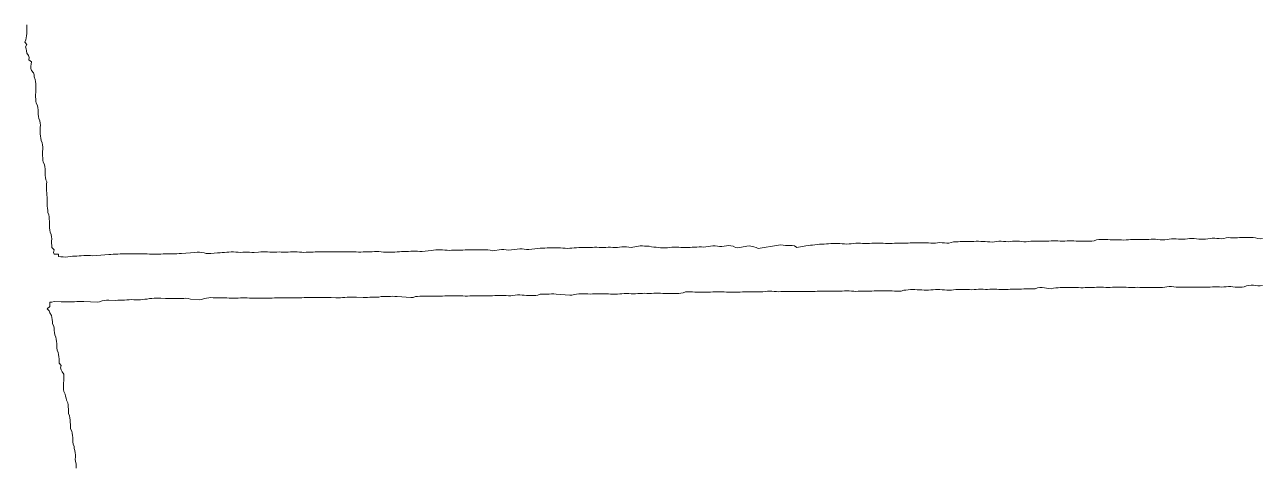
# Model space of a CAD drawing. Extents: x -16 to 11205, y -14909 to 147.
# Drawn here: x 106.34 to 118.33, y 110.14 to 114.44 of the extents above; entities that cross this region are included whole.
import ezdxf

# ---------------------------------------------------------------- set-up
doc = ezdxf.new("R2010")
doc.units = 0
doc.layers.get('0').update_dxf_attribs({"color": 1, "linetype": 'CONTINUOUS', "lineweight": 15, "true_color": 0xff0000})

msp = doc.modelspace()

# ---------------------------------------------------------------- linework, layer by layer
for p, q in [((106.358, 114.416), (106.358, 114.437)), ((106.358, 114.395), (106.358, 114.416)), ((106.337, 114.268), (106.348, 114.29)), ((106.348, 114.29), (106.352, 114.311)), ((106.352, 114.311), (106.355, 114.331)), ((106.355, 114.331), (106.357, 114.352)), ((106.357, 114.352), (106.358, 114.374)), ((106.358, 114.374), (106.358, 114.395)), ((106.356, 114.247), (106.337, 114.268)), ((106.346, 114.224), (106.356, 114.247)), ((106.35, 114.203), (106.346, 114.224)), ((106.355, 114.183), (106.35, 114.203)), ((106.359, 114.163), (106.355, 114.183)), ((106.373, 114.139), (106.359, 114.163)), ((106.381, 114.121), (106.373, 114.139)), ((106.378, 114.098), (106.381, 114.121)), ((106.403, 114.078), (106.378, 114.098)), ((106.397, 114.035), (106.401, 114.056)), ((106.401, 114.056), (106.403, 114.078)), ((106.397, 114.013), (106.397, 114.035)), ((106.403, 113.994), (106.397, 114.013)), ((106.421, 113.971), (106.403, 113.994)), ((106.427, 113.952), (106.421, 113.971)), ((106.43, 113.931), (106.427, 113.952)), ((106.439, 113.907), (106.43, 113.931)), ((106.442, 113.886), (106.439, 113.907)), ((106.444, 113.866), (106.442, 113.886)), ((106.445, 113.845), (106.444, 113.866)), ((106.444, 113.781), (106.445, 113.802)), ((106.446, 113.823), (106.445, 113.845)), ((106.445, 113.802), (106.446, 113.823)), ((106.443, 113.76), (106.444, 113.781)), ((106.443, 113.739), (106.443, 113.76)), ((106.444, 113.717), (106.443, 113.739)), ((106.445, 113.696), (106.444, 113.717)), ((106.449, 113.676), (106.445, 113.696)), ((106.46, 113.653), (106.449, 113.676)), ((106.464, 113.632), (106.46, 113.653)), ((106.467, 113.612), (106.464, 113.632)), ((106.468, 113.591), (106.467, 113.612)), ((106.468, 113.569), (106.468, 113.591)), ((106.47, 113.548), (106.468, 113.569)), ((106.473, 113.528), (106.47, 113.548)), ((106.485, 113.505), (106.473, 113.528)), ((106.488, 113.484), (106.485, 113.505)), ((106.487, 113.421), (106.488, 113.442)), ((106.489, 113.463), (106.488, 113.484)), ((106.488, 113.442), (106.489, 113.463)), ((106.487, 113.4), (106.487, 113.421)), ((106.488, 113.379), (106.487, 113.4)), ((106.49, 113.358), (106.488, 113.379)), ((106.492, 113.337), (106.49, 113.358)), ((106.496, 113.316), (106.492, 113.337)), ((106.507, 113.293), (106.496, 113.316)), ((106.51, 113.273), (106.507, 113.293)), ((106.512, 113.252), (106.51, 113.273)), ((106.51, 113.188), (106.511, 113.209)), ((106.511, 113.209), (106.512, 113.231)), ((106.512, 113.231), (106.512, 113.252)), ((106.51, 113.167), (106.51, 113.188)), ((106.512, 113.146), (106.51, 113.167)), ((106.514, 113.125), (106.512, 113.146)), ((106.517, 113.104), (106.514, 113.125)), ((106.528, 113.081), (106.517, 113.104)), ((106.531, 113.061), (106.528, 113.081)), ((106.534, 113.04), (106.531, 113.061)), ((106.535, 113.019), (106.534, 113.04)), ((106.535, 112.998), (106.535, 113.019)), ((106.536, 112.977), (106.535, 112.998)), ((106.539, 112.956), (106.536, 112.977)), ((106.542, 112.935), (106.539, 112.956)), ((106.55, 112.913), (106.542, 112.935)), ((106.548, 112.87), (106.549, 112.892)), ((106.548, 112.849), (106.548, 112.87)), ((106.549, 112.828), (106.548, 112.849)), ((106.549, 112.892), (106.55, 112.913)), ((106.552, 112.807), (106.549, 112.828)), ((106.553, 112.786), (106.552, 112.807)), ((106.554, 112.765), (106.553, 112.786)), ((106.554, 112.743), (106.554, 112.765)), ((106.555, 112.722), (106.554, 112.743)), ((106.555, 112.701), (106.555, 112.722)), ((106.556, 112.68), (106.555, 112.701)), ((106.558, 112.659), (106.556, 112.68)), ((106.56, 112.638), (106.558, 112.659)), ((106.562, 112.617), (106.56, 112.638)), ((106.572, 112.595), (106.562, 112.617)), ((106.574, 112.574), (106.572, 112.595)), ((106.575, 112.553), (106.574, 112.574)), ((106.576, 112.532), (106.575, 112.553)), ((106.576, 112.511), (106.576, 112.532)), ((106.577, 112.489), (106.576, 112.511)), ((106.578, 112.468), (106.577, 112.489)), ((106.58, 112.447), (106.578, 112.468)), ((106.583, 112.427), (106.58, 112.447)), ((106.595, 112.404), (106.583, 112.427)), ((106.598, 112.383), (106.595, 112.404)), ((106.599, 112.362), (106.598, 112.383)), ((106.598, 112.341), (106.599, 112.362)), ((117.458, 112.361), (117.436, 112.359)), ((117.48, 112.362), (117.458, 112.361)), ((117.502, 112.361), (117.48, 112.362)), ((117.525, 112.36), (117.502, 112.361)), ((117.612, 112.362), (117.591, 112.36)), ((117.634, 112.364), (117.612, 112.362)), ((117.657, 112.365), (117.634, 112.364)), ((117.679, 112.364), (117.657, 112.365)), ((117.701, 112.361), (117.679, 112.364)), ((117.723, 112.359), (117.701, 112.361)), ((117.81, 112.363), (117.789, 112.36)), ((117.832, 112.365), (117.81, 112.363)), ((117.854, 112.367), (117.832, 112.365)), ((117.877, 112.367), (117.854, 112.367)), ((117.899, 112.366), (117.877, 112.367)), ((117.921, 112.364), (117.899, 112.366)), ((117.943, 112.363), (117.921, 112.364)), ((117.965, 112.365), (117.943, 112.363)), ((117.987, 112.373), (117.965, 112.365)), ((118.009, 112.374), (117.987, 112.373)), ((118.031, 112.373), (118.009, 112.374)), ((118.053, 112.373), (118.031, 112.373)), ((118.075, 112.373), (118.053, 112.373)), ((118.097, 112.373), (118.075, 112.373)), ((118.119, 112.374), (118.097, 112.373)), ((118.141, 112.375), (118.119, 112.374)), ((118.163, 112.374), (118.141, 112.375)), ((118.185, 112.374), (118.163, 112.374)), ((118.207, 112.374), (118.185, 112.374)), ((118.229, 112.375), (118.207, 112.374)), ((118.251, 112.375), (118.229, 112.375)), ((118.273, 112.373), (118.251, 112.375)), ((118.296, 112.364), (118.273, 112.373)), ((118.317, 112.363), (118.296, 112.364)), ((118.339, 112.364), (118.317, 112.363)), ((106.598, 112.32), (106.598, 112.341)), ((106.599, 112.299), (106.598, 112.32)), ((106.601, 112.278), (106.599, 112.299)), ((106.622, 112.257), (106.601, 112.278)), ((106.615, 112.231), (106.622, 112.257)), ((110.102, 112.241), (110.08, 112.241)), ((110.124, 112.242), (110.102, 112.241)), ((110.147, 112.242), (110.124, 112.242)), ((110.169, 112.24), (110.147, 112.242)), ((110.279, 112.25), (110.191, 112.239)), ((110.301, 112.252), (110.279, 112.25)), ((110.323, 112.254), (110.301, 112.252)), ((110.345, 112.255), (110.323, 112.254)), ((110.367, 112.256), (110.345, 112.255)), ((110.389, 112.255), (110.367, 112.256)), ((110.411, 112.253), (110.389, 112.255)), ((110.433, 112.251), (110.411, 112.253)), ((110.455, 112.25), (110.433, 112.251)), ((110.477, 112.251), (110.455, 112.25)), ((110.499, 112.253), (110.477, 112.251)), ((110.521, 112.253), (110.499, 112.253)), ((110.543, 112.252), (110.521, 112.253)), ((110.565, 112.251), (110.543, 112.252)), ((110.587, 112.253), (110.565, 112.251)), ((110.609, 112.255), (110.587, 112.253)), ((110.631, 112.256), (110.609, 112.255)), ((110.653, 112.256), (110.631, 112.256)), ((110.675, 112.256), (110.653, 112.256)), ((110.697, 112.257), (110.675, 112.256)), ((110.719, 112.257), (110.697, 112.257)), ((110.741, 112.257), (110.719, 112.257)), ((110.763, 112.255), (110.741, 112.257)), ((110.785, 112.255), (110.763, 112.255)), ((110.807, 112.255), (110.785, 112.255)), ((110.829, 112.254), (110.807, 112.255)), ((110.851, 112.251), (110.829, 112.254)), ((110.873, 112.247), (110.851, 112.251)), ((110.961, 112.259), (110.873, 112.247)), ((110.983, 112.259), (110.961, 112.259)), ((111.005, 112.256), (110.983, 112.259)), ((111.027, 112.251), (111.005, 112.256)), ((111.114, 112.263), (111.027, 112.251)), ((111.137, 112.265), (111.114, 112.263)), ((111.16, 112.264), (111.137, 112.265)), ((111.182, 112.262), (111.16, 112.264)), ((111.204, 112.26), (111.182, 112.262)), ((111.226, 112.259), (111.204, 112.26)), ((111.314, 112.27), (111.226, 112.259)), ((111.336, 112.271), (111.314, 112.27)), ((111.358, 112.272), (111.336, 112.271)), ((111.38, 112.273), (111.358, 112.272)), ((111.402, 112.275), (111.38, 112.273)), ((111.424, 112.275), (111.402, 112.275)), ((111.446, 112.276), (111.424, 112.275)), ((111.468, 112.276), (111.446, 112.276)), ((111.49, 112.275), (111.468, 112.276)), ((111.512, 112.275), (111.49, 112.275)), ((111.534, 112.274), (111.512, 112.275)), ((111.556, 112.273), (111.534, 112.274)), ((111.578, 112.271), (111.556, 112.273)), ((111.6, 112.27), (111.578, 112.271)), ((111.622, 112.271), (111.6, 112.27)), ((111.644, 112.272), (111.622, 112.271)), ((111.666, 112.275), (111.644, 112.272)), ((111.688, 112.276), (111.666, 112.275)), ((111.71, 112.277), (111.688, 112.276)), ((111.732, 112.277), (111.71, 112.277)), ((111.754, 112.277), (111.732, 112.277)), ((111.776, 112.277), (111.754, 112.277)), ((111.798, 112.277), (111.776, 112.277)), ((111.82, 112.278), (111.798, 112.277)), ((111.842, 112.279), (111.82, 112.278)), ((111.864, 112.28), (111.842, 112.279)), ((111.886, 112.28), (111.864, 112.28)), ((111.908, 112.279), (111.886, 112.28)), ((111.93, 112.278), (111.908, 112.279)), ((111.952, 112.278), (111.93, 112.278)), ((111.974, 112.279), (111.952, 112.278)), ((111.996, 112.28), (111.974, 112.279)), ((112.019, 112.28), (111.996, 112.28)), ((112.041, 112.279), (112.019, 112.28)), ((112.063, 112.278), (112.041, 112.279)), ((112.084, 112.278), (112.063, 112.278)), ((112.106, 112.28), (112.084, 112.278)), ((112.128, 112.284), (112.106, 112.28)), ((112.151, 112.285), (112.128, 112.284)), ((112.173, 112.284), (112.151, 112.285)), ((112.195, 112.281), (112.173, 112.284)), ((112.217, 112.278), (112.195, 112.281)), ((112.305, 112.293), (112.217, 112.278)), ((112.327, 112.293), (112.305, 112.293)), ((112.349, 112.292), (112.327, 112.293)), ((112.371, 112.291), (112.349, 112.292)), ((112.393, 112.291), (112.371, 112.291)), ((112.416, 112.284), (112.393, 112.291)), ((112.438, 112.282), (112.416, 112.284)), ((112.459, 112.28), (112.438, 112.282)), ((112.481, 112.278), (112.459, 112.28)), ((112.503, 112.276), (112.481, 112.278)), ((112.525, 112.275), (112.503, 112.276)), ((112.547, 112.274), (112.525, 112.275)), ((112.569, 112.275), (112.547, 112.274)), ((112.591, 112.278), (112.569, 112.275)), ((112.613, 112.281), (112.591, 112.278)), ((112.635, 112.282), (112.613, 112.281)), ((112.657, 112.282), (112.635, 112.282)), ((112.679, 112.28), (112.657, 112.282)), ((112.701, 112.279), (112.679, 112.28)), ((112.723, 112.279), (112.701, 112.279)), ((112.745, 112.279), (112.723, 112.279)), ((112.767, 112.279), (112.745, 112.279)), ((112.789, 112.279), (112.767, 112.279)), ((112.811, 112.28), (112.789, 112.279)), ((112.833, 112.28), (112.811, 112.28)), ((112.855, 112.282), (112.833, 112.28)), ((112.877, 112.283), (112.855, 112.282)), ((112.899, 112.283), (112.877, 112.283)), ((112.921, 112.281), (112.899, 112.283)), ((112.988, 112.29), (112.921, 112.281)), ((113.01, 112.293), (112.988, 112.29)), ((113.032, 112.295), (113.01, 112.293)), ((113.054, 112.292), (113.032, 112.295)), ((113.076, 112.289), (113.054, 112.292)), ((113.098, 112.287), (113.076, 112.289)), ((113.142, 112.295), (113.098, 112.287)), ((113.164, 112.297), (113.142, 112.295)), ((113.186, 112.295), (113.164, 112.297)), ((113.207, 112.29), (113.186, 112.295)), ((113.23, 112.278), (113.207, 112.29)), ((113.252, 112.276), (113.23, 112.278)), ((113.34, 112.292), (113.252, 112.276)), ((113.362, 112.293), (113.34, 112.292)), ((113.408, 112.283), (113.362, 112.293)), ((113.429, 112.278), (113.408, 112.283)), ((113.449, 112.27), (113.429, 112.278)), ((113.647, 112.301), (113.449, 112.27)), ((113.67, 112.303), (113.647, 112.301)), ((113.692, 112.301), (113.67, 112.303)), ((113.714, 112.299), (113.692, 112.301)), ((113.737, 112.298), (113.714, 112.299)), ((113.759, 112.298), (113.737, 112.298)), ((113.781, 112.297), (113.759, 112.298)), ((113.802, 112.293), (113.781, 112.297)), ((113.825, 112.279), (113.802, 112.293)), ((113.913, 112.294), (113.825, 112.279)), ((113.934, 112.298), (113.913, 112.294)), ((113.956, 112.3), (113.934, 112.298)), ((113.978, 112.301), (113.956, 112.3)), ((114, 112.303), (113.978, 112.301)), ((114.045, 112.312), (114, 112.303)), ((114.067, 112.312), (114.045, 112.312)), ((114.089, 112.312), (114.067, 112.312)), ((114.111, 112.313), (114.089, 112.312)), ((114.133, 112.315), (114.111, 112.313)), ((114.155, 112.316), (114.133, 112.315)), ((114.177, 112.317), (114.155, 112.316)), ((114.199, 112.317), (114.177, 112.317)), ((114.221, 112.317), (114.199, 112.317)), ((114.243, 112.317), (114.221, 112.317)), ((114.265, 112.315), (114.243, 112.317)), ((114.287, 112.313), (114.265, 112.315)), ((114.309, 112.312), (114.287, 112.313)), ((114.331, 112.313), (114.309, 112.312)), ((114.353, 112.315), (114.331, 112.313)), ((114.375, 112.318), (114.353, 112.315)), ((114.397, 112.319), (114.375, 112.318)), ((114.419, 112.319), (114.397, 112.319)), ((114.441, 112.319), (114.419, 112.319)), ((114.463, 112.318), (114.441, 112.319)), ((114.485, 112.318), (114.463, 112.318)), ((114.507, 112.318), (114.485, 112.318)), ((114.529, 112.318), (114.507, 112.318)), ((114.551, 112.319), (114.529, 112.318)), ((114.573, 112.319), (114.551, 112.319)), ((114.595, 112.319), (114.573, 112.319)), ((114.617, 112.319), (114.595, 112.319)), ((114.639, 112.319), (114.617, 112.319)), ((114.661, 112.319), (114.639, 112.319)), ((114.683, 112.318), (114.661, 112.319)), ((114.705, 112.318), (114.683, 112.318)), ((114.727, 112.318), (114.705, 112.318)), ((114.749, 112.318), (114.727, 112.318)), ((114.772, 112.319), (114.749, 112.318)), ((114.794, 112.319), (114.772, 112.319)), ((114.816, 112.319), (114.794, 112.319)), ((114.838, 112.319), (114.816, 112.319)), ((114.86, 112.319), (114.838, 112.319)), ((114.882, 112.32), (114.86, 112.319)), ((114.903, 112.321), (114.882, 112.32)), ((114.925, 112.323), (114.903, 112.321)), ((114.948, 112.324), (114.925, 112.323)), ((114.97, 112.324), (114.948, 112.324)), ((114.992, 112.323), (114.97, 112.324)), ((115.014, 112.322), (114.992, 112.323)), ((115.036, 112.322), (115.014, 112.322)), ((115.058, 112.323), (115.036, 112.322)), ((115.08, 112.323), (115.058, 112.323)), ((115.102, 112.322), (115.08, 112.323)), ((115.124, 112.32), (115.102, 112.322)), ((115.146, 112.319), (115.124, 112.32)), ((115.168, 112.32), (115.146, 112.319)), ((115.19, 112.322), (115.168, 112.32)), ((115.212, 112.325), (115.19, 112.322)), ((115.234, 112.324), (115.212, 112.325)), ((115.256, 112.322), (115.234, 112.324)), ((115.278, 112.321), (115.256, 112.322)), ((115.3, 112.321), (115.278, 112.321)), ((115.345, 112.332), (115.3, 112.321)), ((115.367, 112.333), (115.345, 112.332)), ((115.388, 112.334), (115.367, 112.333)), ((115.41, 112.336), (115.388, 112.334)), ((115.432, 112.337), (115.41, 112.336)), ((115.454, 112.337), (115.432, 112.337)), ((115.476, 112.337), (115.454, 112.337)), ((115.498, 112.337), (115.476, 112.337)), ((115.52, 112.337), (115.498, 112.337)), ((115.542, 112.337), (115.52, 112.337)), ((115.564, 112.338), (115.542, 112.337)), ((115.586, 112.338), (115.564, 112.338)), ((115.608, 112.337), (115.586, 112.338)), ((115.63, 112.336), (115.608, 112.337)), ((115.652, 112.335), (115.63, 112.336)), ((115.674, 112.333), (115.652, 112.335)), ((115.697, 112.332), (115.674, 112.333)), ((115.719, 112.331), (115.697, 112.332)), ((115.741, 112.333), (115.719, 112.331)), ((115.763, 112.336), (115.741, 112.333)), ((115.785, 112.339), (115.763, 112.336)), ((115.807, 112.339), (115.785, 112.339)), ((115.829, 112.337), (115.807, 112.339)), ((115.851, 112.335), (115.829, 112.337)), ((115.873, 112.334), (115.851, 112.335)), ((115.895, 112.335), (115.873, 112.334)), ((115.917, 112.338), (115.895, 112.335)), ((115.939, 112.34), (115.917, 112.338)), ((115.961, 112.34), (115.939, 112.34)), ((115.983, 112.338), (115.961, 112.34)), ((116.005, 112.335), (115.983, 112.338)), ((116.027, 112.332), (116.005, 112.335)), ((116.049, 112.332), (116.027, 112.332)), ((116.071, 112.335), (116.049, 112.332)), ((116.093, 112.339), (116.071, 112.335)), ((116.115, 112.341), (116.093, 112.339)), ((116.137, 112.341), (116.115, 112.341)), ((116.159, 112.341), (116.137, 112.341)), ((116.181, 112.341), (116.159, 112.341)), ((116.203, 112.34), (116.181, 112.341)), ((116.225, 112.341), (116.203, 112.34)), ((116.247, 112.341), (116.225, 112.341)), ((116.269, 112.341), (116.247, 112.341)), ((116.291, 112.342), (116.269, 112.341)), ((116.313, 112.343), (116.291, 112.342)), ((116.335, 112.343), (116.313, 112.343)), ((116.357, 112.342), (116.335, 112.343)), ((116.379, 112.341), (116.357, 112.342)), ((116.401, 112.341), (116.379, 112.341)), ((116.423, 112.341), (116.401, 112.341)), ((116.445, 112.342), (116.423, 112.341)), ((116.467, 112.343), (116.445, 112.342)), ((116.49, 112.344), (116.467, 112.343)), ((116.512, 112.343), (116.49, 112.344)), ((116.534, 112.34), (116.512, 112.343)), ((116.556, 112.338), (116.534, 112.34)), ((116.578, 112.338), (116.556, 112.338)), ((116.6, 112.338), (116.578, 112.338)), ((116.622, 112.338), (116.6, 112.338)), ((116.644, 112.338), (116.622, 112.338)), ((116.666, 112.338), (116.644, 112.338)), ((116.687, 112.34), (116.666, 112.338)), ((116.709, 112.344), (116.687, 112.34)), ((116.732, 112.354), (116.709, 112.344)), ((116.754, 112.355), (116.732, 112.354)), ((116.776, 112.355), (116.754, 112.355)), ((116.798, 112.355), (116.776, 112.355)), ((116.82, 112.355), (116.798, 112.355)), ((116.842, 112.355), (116.82, 112.355)), ((116.864, 112.354), (116.842, 112.355)), ((116.886, 112.353), (116.864, 112.354)), ((116.908, 112.353), (116.886, 112.353)), ((116.93, 112.353), (116.908, 112.353)), ((116.952, 112.352), (116.93, 112.353)), ((116.974, 112.351), (116.952, 112.352)), ((116.996, 112.35), (116.974, 112.351)), ((117.018, 112.351), (116.996, 112.35)), ((117.04, 112.354), (117.018, 112.351)), ((117.062, 112.356), (117.04, 112.354)), ((117.084, 112.357), (117.062, 112.356)), ((117.106, 112.357), (117.084, 112.357)), ((117.128, 112.356), (117.106, 112.357)), ((117.15, 112.357), (117.128, 112.356)), ((117.172, 112.357), (117.15, 112.357)), ((117.194, 112.357), (117.172, 112.357)), ((117.216, 112.357), (117.194, 112.357)), ((117.238, 112.357), (117.216, 112.357)), ((117.26, 112.358), (117.238, 112.357)), ((117.282, 112.358), (117.26, 112.358)), ((117.304, 112.358), (117.282, 112.358)), ((117.326, 112.356), (117.304, 112.358)), ((117.348, 112.353), (117.326, 112.356)), ((117.37, 112.351), (117.348, 112.353)), ((117.393, 112.352), (117.37, 112.351)), ((117.415, 112.355), (117.393, 112.352)), ((117.436, 112.359), (117.415, 112.355)), ((117.547, 112.359), (117.525, 112.36)), ((117.569, 112.358), (117.547, 112.359)), ((117.591, 112.36), (117.569, 112.358)), ((117.745, 112.358), (117.723, 112.359)), ((117.767, 112.358), (117.745, 112.358)), ((117.789, 112.36), (117.767, 112.358)), ((106.621, 112.213), (106.615, 112.231)), ((106.644, 112.214), (106.621, 112.213)), ((106.666, 112.214), (106.644, 112.214)), ((106.665, 112.19), (106.666, 112.214)), ((106.687, 112.189), (106.665, 112.19)), ((106.71, 112.188), (106.687, 112.189)), ((106.732, 112.186), (106.71, 112.188)), ((106.799, 112.193), (106.732, 112.186)), ((106.821, 112.195), (106.799, 112.193)), ((106.842, 112.195), (106.821, 112.195)), ((106.864, 112.197), (106.842, 112.195)), ((106.886, 112.198), (106.864, 112.197)), ((106.909, 112.2), (106.886, 112.198)), ((106.931, 112.201), (106.909, 112.2)), ((106.953, 112.201), (106.931, 112.201)), ((106.976, 112.199), (106.953, 112.201)), ((106.997, 112.196), (106.976, 112.199)), ((107.152, 112.211), (106.997, 112.196)), ((107.173, 112.211), (107.152, 112.211)), ((107.195, 112.212), (107.173, 112.211)), ((107.217, 112.214), (107.195, 112.212)), ((107.239, 112.215), (107.217, 112.214)), ((107.261, 112.217), (107.239, 112.215)), ((107.283, 112.216), (107.261, 112.217)), ((107.481, 112.217), (107.283, 112.216)), ((107.503, 112.217), (107.481, 112.217)), ((107.525, 112.216), (107.503, 112.217)), ((107.547, 112.214), (107.525, 112.216)), ((107.57, 112.214), (107.547, 112.214)), ((107.592, 112.214), (107.57, 112.214)), ((107.614, 112.215), (107.592, 112.214)), ((107.636, 112.215), (107.614, 112.215)), ((107.658, 112.215), (107.636, 112.215)), ((107.68, 112.216), (107.658, 112.215)), ((107.702, 112.216), (107.68, 112.216)), ((107.724, 112.217), (107.702, 112.216)), ((107.746, 112.217), (107.724, 112.217)), ((107.768, 112.216), (107.746, 112.217)), ((107.79, 112.216), (107.768, 112.216)), ((107.812, 112.217), (107.79, 112.216)), ((107.834, 112.219), (107.812, 112.217)), ((107.856, 112.219), (107.834, 112.219)), ((107.988, 112.231), (107.856, 112.219)), ((108.01, 112.232), (107.988, 112.231)), ((108.032, 112.232), (108.01, 112.232)), ((108.054, 112.23), (108.032, 112.232)), ((108.076, 112.228), (108.054, 112.23)), ((108.098, 112.22), (108.076, 112.228)), ((108.12, 112.22), (108.098, 112.22)), ((108.142, 112.221), (108.12, 112.22)), ((108.208, 112.227), (108.142, 112.221)), ((108.231, 112.228), (108.208, 112.227)), ((108.253, 112.229), (108.231, 112.228)), ((108.275, 112.23), (108.253, 112.229)), ((108.297, 112.232), (108.275, 112.23)), ((108.318, 112.234), (108.297, 112.232)), ((108.34, 112.235), (108.318, 112.234)), ((108.362, 112.235), (108.34, 112.235)), ((108.384, 112.233), (108.362, 112.235)), ((108.406, 112.232), (108.384, 112.233)), ((108.428, 112.231), (108.406, 112.232)), ((108.451, 112.233), (108.428, 112.231)), ((108.473, 112.234), (108.451, 112.233)), ((108.495, 112.234), (108.473, 112.234)), ((108.517, 112.232), (108.495, 112.234)), ((108.539, 112.23), (108.517, 112.232)), ((108.561, 112.229), (108.539, 112.23)), ((108.605, 112.234), (108.561, 112.229)), ((108.627, 112.236), (108.605, 112.234)), ((108.649, 112.236), (108.627, 112.236)), ((108.671, 112.236), (108.649, 112.236)), ((108.693, 112.235), (108.671, 112.236)), ((108.715, 112.234), (108.693, 112.235)), ((108.737, 112.234), (108.715, 112.234)), ((108.759, 112.234), (108.737, 112.234)), ((108.781, 112.234), (108.759, 112.234)), ((108.803, 112.235), (108.781, 112.234)), ((108.825, 112.234), (108.803, 112.235)), ((108.847, 112.233), (108.825, 112.234)), ((108.869, 112.233), (108.847, 112.233)), ((108.891, 112.233), (108.869, 112.233)), ((108.913, 112.235), (108.891, 112.233)), ((108.935, 112.236), (108.913, 112.235)), ((108.957, 112.236), (108.935, 112.236)), ((108.979, 112.235), (108.957, 112.236)), ((109.001, 112.234), (108.979, 112.235)), ((109.023, 112.232), (109.001, 112.234)), ((109.045, 112.231), (109.023, 112.232)), ((109.067, 112.232), (109.045, 112.231)), ((109.089, 112.232), (109.067, 112.232)), ((109.111, 112.233), (109.089, 112.232)), ((109.133, 112.233), (109.111, 112.233)), ((109.155, 112.235), (109.133, 112.233)), ((109.177, 112.236), (109.155, 112.235)), ((109.199, 112.237), (109.177, 112.236)), ((109.221, 112.237), (109.199, 112.237)), ((109.243, 112.236), (109.221, 112.237)), ((109.265, 112.236), (109.243, 112.236)), ((109.287, 112.236), (109.265, 112.236)), ((109.309, 112.236), (109.287, 112.236)), ((109.332, 112.235), (109.309, 112.236)), ((109.354, 112.235), (109.332, 112.235)), ((109.376, 112.235), (109.354, 112.235)), ((109.398, 112.235), (109.376, 112.235)), ((109.42, 112.235), (109.398, 112.235)), ((109.442, 112.235), (109.42, 112.235)), ((109.464, 112.235), (109.442, 112.235)), ((109.486, 112.235), (109.464, 112.235)), ((109.508, 112.236), (109.486, 112.235)), ((109.53, 112.235), (109.508, 112.236)), ((109.552, 112.235), (109.53, 112.235)), ((109.574, 112.234), (109.552, 112.235)), ((109.596, 112.234), (109.574, 112.234)), ((109.618, 112.235), (109.596, 112.234)), ((109.64, 112.236), (109.618, 112.235)), ((109.662, 112.237), (109.64, 112.236)), ((109.684, 112.237), (109.662, 112.237)), ((109.706, 112.237), (109.684, 112.237)), ((109.728, 112.238), (109.706, 112.237)), ((109.75, 112.238), (109.728, 112.238)), ((109.772, 112.238), (109.75, 112.238)), ((109.794, 112.236), (109.772, 112.238)), ((109.816, 112.233), (109.794, 112.236)), ((109.838, 112.232), (109.816, 112.233)), ((109.86, 112.232), (109.838, 112.232)), ((109.882, 112.232), (109.86, 112.232)), ((109.904, 112.232), (109.882, 112.232)), ((109.926, 112.233), (109.904, 112.232)), ((109.948, 112.235), (109.926, 112.233)), ((109.97, 112.237), (109.948, 112.235)), ((109.992, 112.239), (109.97, 112.237)), ((110.014, 112.24), (109.992, 112.239)), ((110.036, 112.24), (110.014, 112.24)), ((110.058, 112.24), (110.036, 112.24)), ((110.08, 112.241), (110.058, 112.24)), ((110.191, 112.239), (110.169, 112.24)), ((116.137, 111.877), (116.16, 111.886)), ((116.16, 111.886), (116.182, 111.889)), ((116.182, 111.889), (116.204, 111.89)), ((116.204, 111.89), (116.226, 111.888)), ((116.226, 111.888), (116.247, 111.885)), ((116.247, 111.885), (116.292, 111.877)), ((116.292, 111.877), (116.314, 111.885)), ((116.314, 111.885), (116.336, 111.887)), ((116.336, 111.887), (116.358, 111.888)), ((116.358, 111.888), (116.38, 111.889)), ((116.38, 111.889), (116.402, 111.89)), ((116.402, 111.89), (116.424, 111.89)), ((116.424, 111.89), (116.446, 111.891)), ((116.446, 111.891), (116.468, 111.892)), ((116.468, 111.892), (116.49, 111.892)), ((116.49, 111.892), (116.512, 111.892)), ((116.512, 111.892), (116.534, 111.891)), ((116.534, 111.891), (116.556, 111.89)), ((116.556, 111.89), (116.578, 111.888)), ((116.578, 111.888), (116.6, 111.888)), ((116.6, 111.888), (116.622, 111.889)), ((116.622, 111.889), (116.644, 111.89)), ((116.644, 111.89), (116.666, 111.89)), ((116.666, 111.89), (116.688, 111.891)), ((116.688, 111.891), (116.71, 111.892)), ((116.71, 111.892), (116.732, 111.894)), ((116.732, 111.894), (116.754, 111.894)), ((116.754, 111.894), (116.776, 111.894)), ((116.776, 111.894), (116.798, 111.893)), ((116.798, 111.893), (116.82, 111.892)), ((116.82, 111.892), (116.842, 111.892)), ((116.842, 111.892), (116.864, 111.892)), ((116.864, 111.892), (116.886, 111.893)), ((116.886, 111.893), (116.908, 111.894)), ((116.908, 111.894), (116.93, 111.895)), ((116.93, 111.895), (116.952, 111.895)), ((116.952, 111.895), (116.975, 111.895)), ((116.975, 111.895), (116.997, 111.894)), ((116.997, 111.894), (117.019, 111.893)), ((117.019, 111.893), (117.041, 111.892)), ((117.041, 111.892), (117.063, 111.892)), ((117.063, 111.892), (117.085, 111.892)), ((117.085, 111.892), (117.107, 111.892)), ((117.107, 111.892), (117.129, 111.893)), ((117.129, 111.893), (117.151, 111.892)), ((117.151, 111.892), (117.173, 111.89)), ((117.173, 111.89), (117.195, 111.89)), ((117.195, 111.89), (117.217, 111.89)), ((117.217, 111.89), (117.239, 111.89)), ((117.239, 111.89), (117.261, 111.891)), ((117.261, 111.891), (117.283, 111.891)), ((117.283, 111.891), (117.305, 111.891)), ((117.305, 111.891), (117.327, 111.89)), ((117.327, 111.89), (117.349, 111.89)), ((117.349, 111.89), (117.371, 111.892)), ((117.371, 111.892), (117.393, 111.895)), ((117.393, 111.895), (117.414, 111.898)), ((117.414, 111.898), (117.437, 111.9)), ((117.437, 111.9), (117.459, 111.9)), ((117.459, 111.9), (117.481, 111.897)), ((117.481, 111.897), (117.503, 111.894)), ((117.503, 111.894), (117.525, 111.893)), ((117.525, 111.893), (117.547, 111.893)), ((117.547, 111.893), (117.569, 111.894)), ((117.569, 111.894), (117.591, 111.894)), ((117.591, 111.894), (117.613, 111.894)), ((117.613, 111.894), (117.635, 111.894)), ((117.635, 111.894), (117.657, 111.894)), ((117.657, 111.894), (117.679, 111.894)), ((117.679, 111.894), (117.701, 111.894)), ((117.701, 111.894), (117.723, 111.894)), ((117.723, 111.894), (117.745, 111.894)), ((117.745, 111.894), (117.767, 111.894)), ((117.767, 111.894), (117.789, 111.894)), ((117.789, 111.894), (117.811, 111.894)), ((117.811, 111.894), (117.833, 111.895)), ((117.833, 111.895), (117.855, 111.896)), ((117.855, 111.896), (117.877, 111.898)), ((117.877, 111.898), (117.899, 111.897)), ((117.899, 111.897), (117.922, 111.896)), ((117.922, 111.896), (117.943, 111.895)), ((117.943, 111.895), (117.965, 111.896)), ((117.965, 111.896), (117.987, 111.898)), ((117.987, 111.898), (118.01, 111.9)), ((118.01, 111.9), (118.032, 111.899)), ((118.032, 111.899), (118.054, 111.897)), ((118.054, 111.897), (118.076, 111.895)), ((118.076, 111.895), (118.098, 111.894)), ((118.098, 111.894), (118.12, 111.893)), ((118.12, 111.893), (118.142, 111.894)), ((118.142, 111.894), (118.163, 111.896)), ((118.163, 111.896), (118.187, 111.907)), ((118.187, 111.907), (118.208, 111.911)), ((118.208, 111.911), (118.23, 111.913)), ((118.23, 111.913), (118.252, 111.912)), ((118.252, 111.912), (118.274, 111.91)), ((118.274, 111.91), (118.296, 111.908)), ((118.296, 111.908), (118.318, 111.908)), ((118.318, 111.908), (118.34, 111.909)), ((107.063, 111.751), (107.087, 111.762)), ((107.087, 111.762), (107.108, 111.766)), ((107.108, 111.766), (107.13, 111.769)), ((107.13, 111.769), (107.152, 111.769)), ((107.152, 111.769), (107.218, 111.766)), ((107.218, 111.766), (107.24, 111.767)), ((107.24, 111.767), (107.262, 111.769)), ((107.262, 111.769), (107.284, 111.769)), ((107.284, 111.769), (107.306, 111.769)), ((107.306, 111.769), (107.328, 111.771)), ((107.328, 111.771), (107.35, 111.772)), ((107.35, 111.772), (107.372, 111.773)), ((107.372, 111.773), (107.394, 111.772)), ((107.394, 111.772), (107.46, 111.771)), ((107.46, 111.771), (107.482, 111.774)), ((107.482, 111.774), (107.503, 111.776)), ((107.503, 111.776), (107.525, 111.777)), ((107.525, 111.777), (107.548, 111.784)), ((107.548, 111.784), (107.57, 111.784)), ((107.57, 111.784), (107.592, 111.786)), ((107.592, 111.786), (107.614, 111.787)), ((107.614, 111.787), (107.636, 111.787)), ((107.636, 111.787), (107.658, 111.786)), ((107.658, 111.786), (107.702, 111.784)), ((107.702, 111.784), (107.724, 111.783)), ((107.724, 111.783), (107.746, 111.783)), ((107.746, 111.783), (107.768, 111.783)), ((107.768, 111.783), (107.879, 111.784)), ((107.879, 111.784), (107.9, 111.786)), ((107.9, 111.786), (107.922, 111.785)), ((107.922, 111.785), (107.945, 111.777)), ((107.945, 111.777), (108.032, 111.772)), ((108.032, 111.772), (108.054, 111.773)), ((108.054, 111.773), (108.078, 111.783)), ((108.078, 111.783), (108.099, 111.787)), ((108.099, 111.787), (108.121, 111.79)), ((108.121, 111.79), (108.143, 111.792)), ((108.143, 111.792), (108.165, 111.791)), ((108.165, 111.791), (108.187, 111.789)), ((108.187, 111.789), (108.209, 111.789)), ((108.209, 111.789), (108.231, 111.789)), ((108.231, 111.789), (108.253, 111.789)), ((108.253, 111.789), (108.275, 111.789)), ((108.275, 111.789), (108.297, 111.789)), ((108.297, 111.789), (108.319, 111.787)), ((108.319, 111.787), (108.341, 111.786)), ((108.341, 111.786), (108.363, 111.786)), ((108.363, 111.786), (108.385, 111.787)), ((108.385, 111.787), (108.407, 111.788)), ((108.407, 111.788), (108.429, 111.79)), ((108.429, 111.79), (108.451, 111.79)), ((108.451, 111.79), (108.473, 111.789)), ((108.473, 111.789), (108.495, 111.789)), ((108.495, 111.789), (108.517, 111.788)), ((108.517, 111.788), (108.539, 111.788)), ((108.539, 111.788), (108.561, 111.788)), ((108.561, 111.788), (108.583, 111.788)), ((108.583, 111.788), (108.605, 111.788)), ((108.605, 111.788), (108.627, 111.787)), ((108.627, 111.787), (108.649, 111.787)), ((108.649, 111.787), (108.671, 111.786)), ((108.671, 111.786), (108.693, 111.786)), ((108.693, 111.786), (108.715, 111.787)), ((108.715, 111.787), (108.737, 111.788)), ((108.737, 111.788), (108.759, 111.789)), ((108.759, 111.789), (108.781, 111.789)), ((108.781, 111.789), (108.803, 111.789)), ((108.803, 111.789), (108.825, 111.789)), ((108.825, 111.789), (108.848, 111.789)), ((108.848, 111.789), (108.87, 111.79)), ((108.87, 111.79), (108.892, 111.79)), ((108.892, 111.79), (108.914, 111.791)), ((108.914, 111.791), (108.936, 111.79)), ((108.936, 111.79), (108.958, 111.79)), ((108.958, 111.79), (108.98, 111.79)), ((108.98, 111.79), (109.002, 111.79)), ((109.002, 111.79), (109.024, 111.791)), ((109.024, 111.791), (109.046, 111.792)), ((109.046, 111.792), (109.068, 111.793)), ((109.068, 111.793), (109.09, 111.793)), ((109.09, 111.793), (109.112, 111.793)), ((109.112, 111.793), (109.134, 111.793)), ((109.134, 111.793), (109.156, 111.793)), ((109.156, 111.793), (109.178, 111.793)), ((109.178, 111.793), (109.2, 111.792)), ((109.2, 111.792), (109.222, 111.792)), ((109.222, 111.792), (109.244, 111.793)), ((109.244, 111.793), (109.266, 111.794)), ((109.266, 111.794), (109.288, 111.794)), ((109.288, 111.794), (109.31, 111.793)), ((109.31, 111.793), (109.354, 111.79)), ((109.354, 111.79), (109.376, 111.79)), ((109.376, 111.79), (109.398, 111.791)), ((109.398, 111.791), (109.42, 111.793)), ((109.42, 111.793), (109.442, 111.795)), ((109.442, 111.795), (109.464, 111.797)), ((109.464, 111.797), (109.486, 111.797)), ((109.486, 111.797), (109.508, 111.797)), ((109.508, 111.797), (109.53, 111.797)), ((109.53, 111.797), (109.553, 111.797)), ((109.553, 111.797), (109.618, 111.792)), ((109.618, 111.792), (109.64, 111.793)), ((109.64, 111.793), (109.662, 111.795)), ((109.662, 111.795), (109.684, 111.796)), ((109.684, 111.796), (109.706, 111.796)), ((109.706, 111.796), (109.728, 111.797)), ((109.728, 111.797), (109.75, 111.797)), ((109.75, 111.797), (109.772, 111.797)), ((109.772, 111.797), (109.795, 111.803)), ((109.795, 111.803), (109.817, 111.804)), ((109.817, 111.804), (109.839, 111.804)), ((109.839, 111.804), (109.861, 111.804)), ((109.861, 111.804), (109.883, 111.804)), ((109.883, 111.804), (109.905, 111.805)), ((109.905, 111.805), (109.927, 111.804)), ((109.927, 111.804), (109.949, 111.804)), ((109.949, 111.804), (110.081, 111.794)), ((110.081, 111.794), (110.103, 111.794)), ((110.103, 111.794), (110.126, 111.802)), ((110.126, 111.802), (110.147, 111.804)), ((110.147, 111.804), (110.169, 111.806)), ((110.169, 111.806), (110.191, 111.807)), ((110.191, 111.807), (110.213, 111.808)), ((110.213, 111.808), (110.235, 111.807)), ((110.235, 111.807), (110.257, 111.807)), ((110.257, 111.807), (110.279, 111.806)), ((110.279, 111.806), (110.301, 111.805)), ((110.301, 111.805), (110.323, 111.805)), ((110.323, 111.805), (110.345, 111.805)), ((110.345, 111.805), (110.367, 111.807)), ((110.367, 111.807), (110.389, 111.808)), ((110.389, 111.808), (110.411, 111.809)), ((110.411, 111.809), (110.433, 111.809)), ((110.433, 111.809), (110.455, 111.809)), ((110.455, 111.809), (110.477, 111.809)), ((110.477, 111.809), (110.499, 111.809)), ((110.499, 111.809), (110.521, 111.81)), ((110.521, 111.81), (110.543, 111.81)), ((110.543, 111.81), (110.565, 111.809)), ((110.565, 111.809), (110.587, 111.809)), ((110.587, 111.809), (110.609, 111.808)), ((110.609, 111.808), (110.632, 111.808)), ((110.632, 111.808), (110.654, 111.809)), ((110.654, 111.809), (110.676, 111.81)), ((110.676, 111.81), (110.698, 111.811)), ((110.698, 111.811), (110.72, 111.811)), ((110.72, 111.811), (110.742, 111.811)), ((110.742, 111.811), (110.764, 111.811)), ((110.764, 111.811), (110.786, 111.811)), ((110.786, 111.811), (110.808, 111.81)), ((110.808, 111.81), (110.83, 111.81)), ((110.83, 111.81), (110.852, 111.811)), ((110.852, 111.811), (110.874, 111.811)), ((110.874, 111.811), (110.896, 111.812)), ((110.896, 111.812), (110.918, 111.813)), ((110.918, 111.813), (110.94, 111.814)), ((110.94, 111.814), (110.962, 111.814)), ((110.962, 111.814), (110.984, 111.813)), ((110.984, 111.813), (111.006, 111.812)), ((111.006, 111.812), (111.028, 111.811)), ((111.028, 111.811), (111.05, 111.811)), ((111.05, 111.811), (111.072, 111.813)), ((111.072, 111.813), (111.094, 111.817)), ((111.094, 111.817), (111.116, 111.819)), ((111.116, 111.819), (111.138, 111.818)), ((111.138, 111.818), (111.16, 111.817)), ((111.16, 111.817), (111.182, 111.815)), ((111.182, 111.815), (111.204, 111.814)), ((111.204, 111.814), (111.226, 111.814)), ((111.226, 111.814), (111.248, 111.813)), ((111.248, 111.813), (111.27, 111.812)), ((111.27, 111.812), (111.292, 111.813)), ((111.292, 111.813), (111.314, 111.816)), ((111.314, 111.816), (111.337, 111.825)), ((111.337, 111.825), (111.359, 111.826)), ((111.359, 111.826), (111.381, 111.825)), ((111.381, 111.825), (111.403, 111.825)), ((111.403, 111.825), (111.424, 111.827)), ((111.424, 111.827), (111.446, 111.828)), ((111.446, 111.828), (111.468, 111.828)), ((111.468, 111.828), (111.49, 111.826)), ((111.49, 111.826), (111.622, 111.815)), ((111.622, 111.815), (111.644, 111.816)), ((111.644, 111.816), (111.667, 111.824)), ((111.667, 111.824), (111.689, 111.826)), ((111.689, 111.826), (111.711, 111.828)), ((111.711, 111.828), (111.733, 111.829)), ((111.733, 111.829), (111.755, 111.83)), ((111.755, 111.83), (111.777, 111.829)), ((111.777, 111.829), (111.799, 111.828)), ((111.799, 111.828), (111.821, 111.827)), ((111.821, 111.827), (111.843, 111.828)), ((111.843, 111.828), (111.865, 111.828)), ((111.865, 111.828), (111.887, 111.83)), ((111.887, 111.83), (111.909, 111.83)), ((111.909, 111.83), (111.931, 111.83)), ((111.931, 111.83), (111.953, 111.829)), ((111.953, 111.829), (111.975, 111.829)), ((111.975, 111.829), (111.997, 111.828)), ((111.997, 111.828), (112.019, 111.827)), ((112.019, 111.827), (112.041, 111.827)), ((112.041, 111.827), (112.063, 111.827)), ((112.063, 111.827), (112.085, 111.827)), ((112.085, 111.827), (112.107, 111.828)), ((112.107, 111.828), (112.129, 111.83)), ((112.129, 111.83), (112.151, 111.831)), ((112.151, 111.831), (112.173, 111.831)), ((112.173, 111.831), (112.195, 111.831)), ((112.195, 111.831), (112.217, 111.83)), ((112.217, 111.83), (112.239, 111.83)), ((112.239, 111.83), (112.261, 111.83)), ((112.261, 111.83), (112.283, 111.831)), ((112.283, 111.831), (112.305, 111.832)), ((112.305, 111.832), (112.327, 111.833)), ((112.327, 111.833), (112.349, 111.834)), ((112.349, 111.834), (112.371, 111.833)), ((112.371, 111.833), (112.393, 111.833)), ((112.393, 111.833), (112.415, 111.833)), ((112.415, 111.833), (112.437, 111.834)), ((112.437, 111.834), (112.46, 111.835)), ((112.46, 111.835), (112.482, 111.835)), ((112.482, 111.835), (112.504, 111.834)), ((112.504, 111.834), (112.526, 111.833)), ((112.526, 111.833), (112.548, 111.833)), ((112.548, 111.833), (112.57, 111.833)), ((112.57, 111.833), (112.592, 111.833)), ((112.592, 111.833), (112.614, 111.833)), ((112.614, 111.833), (112.636, 111.832)), ((112.636, 111.832), (112.658, 111.832)), ((112.658, 111.832), (112.68, 111.833)), ((112.68, 111.833), (112.701, 111.836)), ((112.701, 111.836), (112.723, 111.839)), ((112.723, 111.839), (112.746, 111.848)), ((112.746, 111.848), (112.768, 111.848)), ((112.768, 111.848), (112.79, 111.847)), ((112.79, 111.847), (112.812, 111.847)), ((112.812, 111.847), (112.834, 111.846)), ((112.834, 111.846), (112.856, 111.846)), ((112.856, 111.846), (112.878, 111.845)), ((112.878, 111.845), (112.9, 111.845)), ((112.9, 111.845), (112.922, 111.844)), ((112.922, 111.844), (112.944, 111.844)), ((112.944, 111.844), (112.966, 111.845)), ((112.966, 111.845), (112.988, 111.846)), ((112.988, 111.846), (113.01, 111.847)), ((113.01, 111.847), (113.032, 111.847)), ((113.032, 111.847), (113.054, 111.847)), ((113.054, 111.847), (113.076, 111.847)), ((113.076, 111.847), (113.098, 111.847)), ((113.098, 111.847), (113.12, 111.847)), ((113.12, 111.847), (113.142, 111.846)), ((113.142, 111.846), (113.164, 111.845)), ((113.164, 111.845), (113.186, 111.845)), ((113.186, 111.845), (113.208, 111.845)), ((113.208, 111.845), (113.231, 111.845)), ((113.231, 111.845), (113.253, 111.846)), ((113.253, 111.846), (113.275, 111.846)), ((113.275, 111.846), (113.297, 111.847)), ((113.297, 111.847), (113.319, 111.848)), ((113.319, 111.848), (113.341, 111.849)), ((113.341, 111.849), (113.363, 111.849)), ((113.363, 111.849), (113.385, 111.849)), ((113.385, 111.849), (113.407, 111.849)), ((113.407, 111.849), (113.429, 111.848)), ((113.429, 111.848), (113.451, 111.848)), ((113.451, 111.848), (113.473, 111.848)), ((113.473, 111.848), (113.495, 111.85)), ((113.495, 111.85), (113.517, 111.852)), ((113.517, 111.852), (113.539, 111.855)), ((113.539, 111.855), (113.561, 111.856)), ((113.561, 111.856), (113.583, 111.855)), ((113.583, 111.855), (113.605, 111.852)), ((113.605, 111.852), (113.627, 111.851)), ((113.627, 111.851), (113.649, 111.85)), ((113.649, 111.85), (113.671, 111.851)), ((113.671, 111.851), (113.693, 111.851)), ((113.693, 111.851), (113.715, 111.851)), ((113.715, 111.851), (113.737, 111.851)), ((113.737, 111.851), (113.759, 111.851)), ((113.759, 111.851), (113.781, 111.851)), ((113.781, 111.851), (113.803, 111.851)), ((113.803, 111.851), (113.825, 111.851)), ((113.825, 111.851), (113.847, 111.852)), ((113.847, 111.852), (113.869, 111.852)), ((113.869, 111.852), (113.891, 111.853)), ((113.891, 111.853), (113.913, 111.853)), ((113.913, 111.853), (113.935, 111.852)), ((113.935, 111.852), (113.957, 111.852)), ((113.957, 111.852), (113.979, 111.852)), ((113.979, 111.852), (114.001, 111.853)), ((114.001, 111.853), (114.023, 111.854)), ((114.023, 111.854), (114.045, 111.854)), ((114.045, 111.854), (114.067, 111.855)), ((114.067, 111.855), (114.089, 111.855)), ((114.089, 111.855), (114.111, 111.855)), ((114.111, 111.855), (114.133, 111.854)), ((114.133, 111.854), (114.155, 111.854)), ((114.155, 111.854), (114.177, 111.854)), ((114.177, 111.854), (114.199, 111.854)), ((114.199, 111.854), (114.221, 111.854)), ((114.221, 111.854), (114.243, 111.854)), ((114.243, 111.854), (114.265, 111.855)), ((114.265, 111.855), (114.287, 111.857)), ((114.287, 111.857), (114.31, 111.858)), ((114.31, 111.858), (114.332, 111.858)), ((114.332, 111.858), (114.354, 111.856)), ((114.354, 111.856), (114.376, 111.854)), ((114.376, 111.854), (114.398, 111.853)), ((114.398, 111.853), (114.42, 111.854)), ((114.42, 111.854), (114.442, 111.854)), ((114.442, 111.854), (114.464, 111.854)), ((114.464, 111.854), (114.486, 111.854)), ((114.486, 111.854), (114.508, 111.854)), ((114.508, 111.854), (114.53, 111.854)), ((114.53, 111.854), (114.552, 111.855)), ((114.552, 111.855), (114.574, 111.857)), ((114.574, 111.857), (114.596, 111.858)), ((114.596, 111.858), (114.618, 111.858)), ((114.618, 111.858), (114.64, 111.858)), ((114.64, 111.858), (114.662, 111.858)), ((114.662, 111.858), (114.684, 111.858)), ((114.684, 111.858), (114.706, 111.858)), ((114.706, 111.858), (114.728, 111.858)), ((114.728, 111.858), (114.75, 111.857)), ((114.75, 111.857), (114.772, 111.855)), ((114.772, 111.855), (114.794, 111.855)), ((114.794, 111.855), (114.816, 111.855)), ((114.816, 111.855), (114.838, 111.856)), ((114.838, 111.856), (114.861, 111.864)), ((114.861, 111.864), (114.883, 111.866)), ((114.883, 111.866), (114.905, 111.868)), ((114.905, 111.868), (114.926, 111.87)), ((114.926, 111.87), (114.948, 111.871)), ((114.948, 111.871), (114.97, 111.87)), ((114.97, 111.87), (114.992, 111.869)), ((114.992, 111.869), (115.014, 111.868)), ((115.014, 111.868), (115.036, 111.867)), ((115.036, 111.867), (115.058, 111.866)), ((115.058, 111.866), (115.081, 111.866)), ((115.081, 111.866), (115.103, 111.866)), ((115.103, 111.866), (115.125, 111.868)), ((115.125, 111.868), (115.147, 111.869)), ((115.147, 111.869), (115.169, 111.87)), ((115.169, 111.87), (115.191, 111.87)), ((115.191, 111.87), (115.213, 111.87)), ((115.213, 111.87), (115.234, 111.869)), ((115.234, 111.869), (115.256, 111.867)), ((115.256, 111.867), (115.279, 111.866)), ((115.279, 111.866), (115.301, 111.865)), ((115.301, 111.865), (115.323, 111.866)), ((115.323, 111.866), (115.345, 111.868)), ((115.345, 111.868), (115.367, 111.87)), ((115.367, 111.87), (115.389, 111.871)), ((115.389, 111.871), (115.411, 111.872)), ((115.411, 111.872), (115.433, 111.872)), ((115.433, 111.872), (115.455, 111.872)), ((115.455, 111.872), (115.477, 111.871)), ((115.477, 111.871), (115.499, 111.87)), ((115.499, 111.87), (115.521, 111.869)), ((115.521, 111.869), (115.543, 111.87)), ((115.543, 111.87), (115.565, 111.872)), ((115.565, 111.872), (115.587, 111.874)), ((115.587, 111.874), (115.609, 111.874)), ((115.609, 111.874), (115.631, 111.873)), ((115.631, 111.873), (115.653, 111.872)), ((115.653, 111.872), (115.675, 111.872)), ((115.675, 111.872), (115.697, 111.873)), ((115.697, 111.873), (115.719, 111.874)), ((115.719, 111.874), (115.741, 111.875)), ((115.741, 111.875), (115.763, 111.874)), ((115.763, 111.874), (115.785, 111.872)), ((115.785, 111.872), (115.807, 111.871)), ((115.807, 111.871), (115.829, 111.871)), ((115.829, 111.871), (115.851, 111.871)), ((115.851, 111.871), (115.873, 111.872)), ((115.873, 111.872), (115.895, 111.873)), ((115.895, 111.873), (115.917, 111.874)), ((115.917, 111.874), (115.939, 111.874)), ((115.939, 111.874), (115.961, 111.874)), ((115.961, 111.874), (115.983, 111.875)), ((115.983, 111.875), (116.005, 111.875)), ((116.005, 111.875), (116.027, 111.876)), ((116.027, 111.876), (116.049, 111.877)), ((116.049, 111.877), (116.071, 111.877)), ((116.071, 111.877), (116.093, 111.876)), ((116.093, 111.876), (116.115, 111.876)), ((116.115, 111.876), (116.137, 111.877)), ((106.556, 111.685), (106.579, 111.706)), ((106.574, 111.663), (106.556, 111.685)), ((106.582, 111.644), (106.574, 111.663)), ((106.579, 111.727), (106.579, 111.749)), ((106.579, 111.749), (106.601, 111.749)), ((106.579, 111.706), (106.579, 111.727)), ((106.596, 111.62), (106.582, 111.644)), ((106.601, 111.749), (106.622, 111.755)), ((106.622, 111.755), (106.689, 111.751)), ((106.689, 111.751), (106.711, 111.751)), ((106.711, 111.751), (106.733, 111.75)), ((106.733, 111.75), (106.755, 111.75)), ((106.755, 111.75), (106.777, 111.751)), ((106.777, 111.751), (106.799, 111.752)), ((106.799, 111.752), (106.821, 111.753)), ((106.821, 111.753), (106.843, 111.754)), ((106.843, 111.754), (106.865, 111.755)), ((106.865, 111.755), (106.887, 111.755)), ((106.887, 111.755), (106.91, 111.754)), ((106.91, 111.754), (107.041, 111.749)), ((107.041, 111.749), (107.063, 111.751)), ((106.6, 111.6), (106.596, 111.62)), ((106.603, 111.58), (106.6, 111.6)), ((106.605, 111.559), (106.603, 111.58)), ((106.608, 111.538), (106.605, 111.559)), ((106.619, 111.515), (106.608, 111.538)), ((106.622, 111.494), (106.619, 111.515)), ((106.624, 111.474), (106.622, 111.494)), ((106.626, 111.453), (106.624, 111.474)), ((106.629, 111.432), (106.626, 111.453)), ((106.639, 111.409), (106.629, 111.432)), ((106.643, 111.388), (106.639, 111.409)), ((106.645, 111.367), (106.643, 111.388)), ((106.647, 111.347), (106.645, 111.367)), ((106.648, 111.326), (106.647, 111.347)), ((106.65, 111.305), (106.648, 111.326)), ((106.653, 111.284), (106.65, 111.305)), ((106.662, 111.261), (106.653, 111.284)), ((106.665, 111.24), (106.662, 111.261)), ((106.668, 111.219), (106.665, 111.24)), ((106.67, 111.198), (106.668, 111.219)), ((106.671, 111.177), (106.67, 111.198)), ((106.671, 111.156), (106.671, 111.177)), ((106.69, 111.135), (106.671, 111.156)), ((106.683, 111.111), (106.69, 111.135)), ((106.691, 111.093), (106.683, 111.111)), ((106.7, 111.074), (106.691, 111.093)), ((106.715, 111.051), (106.7, 111.074)), ((106.717, 111.03), (106.715, 111.051)), ((106.713, 110.944), (106.714, 110.965)), ((106.713, 110.923), (106.713, 110.944)), ((106.714, 110.902), (106.713, 110.923)), ((106.714, 110.965), (106.715, 110.987)), ((106.715, 110.987), (106.716, 111.008)), ((106.716, 111.008), (106.717, 111.03)), ((106.717, 110.881), (106.714, 110.902)), ((106.728, 110.858), (106.717, 110.881)), ((106.733, 110.838), (106.728, 110.858)), ((106.738, 110.818), (106.733, 110.838)), ((106.743, 110.798), (106.738, 110.818)), ((106.754, 110.774), (106.743, 110.798)), ((106.757, 110.754), (106.754, 110.774)), ((106.759, 110.733), (106.757, 110.754)), ((106.761, 110.712), (106.759, 110.733)), ((106.762, 110.691), (106.761, 110.712)), ((106.763, 110.67), (106.762, 110.691)), ((106.771, 110.647), (106.763, 110.67)), ((106.774, 110.626), (106.771, 110.647)), ((106.777, 110.605), (106.774, 110.626)), ((106.779, 110.584), (106.777, 110.605)), ((106.78, 110.563), (106.779, 110.584)), ((106.781, 110.542), (106.78, 110.563)), ((106.782, 110.521), (106.781, 110.542)), ((106.793, 110.498), (106.782, 110.521)), ((106.796, 110.478), (106.793, 110.498)), ((106.8, 110.457), (106.796, 110.478)), ((106.802, 110.436), (106.8, 110.457)), ((106.803, 110.415), (106.802, 110.436)), ((106.805, 110.394), (106.803, 110.415)), ((106.806, 110.373), (106.805, 110.394)), ((106.815, 110.35), (106.806, 110.373)), ((106.818, 110.329), (106.815, 110.35)), ((106.822, 110.309), (106.818, 110.329)), ((106.826, 110.288), (106.822, 110.309)), ((106.828, 110.267), (106.826, 110.288)), ((106.827, 110.225), (106.828, 110.246)), ((106.828, 110.204), (106.827, 110.225)), ((106.828, 110.246), (106.828, 110.267)), ((106.835, 110.181), (106.828, 110.204)), ((106.835, 110.16), (106.835, 110.181)), ((106.835, 110.138), (106.835, 110.16))]:
    msp.add_line(p, q)

doc.saveas('drawing.dxf')
